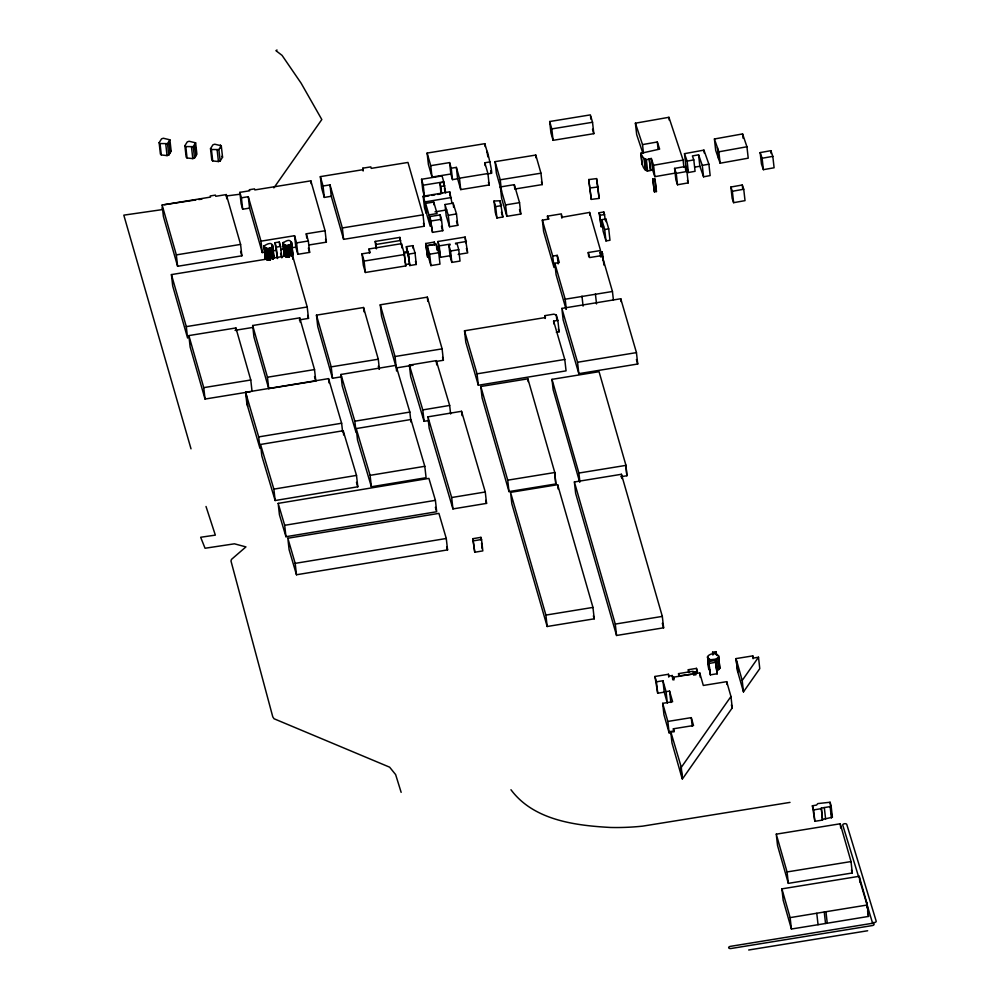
<?xml version="1.0" encoding="UTF-8"?>
<svg xmlns="http://www.w3.org/2000/svg" width="1000" height="1000" viewBox="0 0 1000 1000"><rect width="100%" height="100%" fill="white"/><g stroke="black" fill="none" stroke-linecap="round" stroke-linejoin="round"><path stroke-width="1.5" d="M162.425 207.712L162.25 209.613L123.812 215.15L191.012 448.837M710.25 670.675L708.737 668.988L707.575 656.562C709.837 653.275 715.987 652.5 718.55 655.763L719.85 668.35L717.588 670.475L716.3 659.062L718.575 656.938L718.55 655.763M708.737 668.988L707.575 656.562M822.513 820.075L821.325 808.05L830.138 806.625L831.112 805.812L830.088 802.25L817.8 803.587L816.5 805.088L812.4 805.763L814.862 821.312L822.513 820.075L821.325 808.05M263.938 246.075C272.3 255.75 277.312 236.975 263.938 246.075L265.275 258.4L266.475 259.488M292.337 255.487L292.475 253.137M282.8 243.188C291.737 252.862 295.338 233.55 282.8 243.188L284.237 255.575L285.375 256.488L283.988 245.025M292.95 254.575L291.588 242.25M272.312 247.013L273.512 258.5L274.15 257.238L273.512 256.062M274.025 257.838L272.675 245.175M168.787 155.037L167.512 143.625L169.887 139.812L163.363 138.25L161.562 138.825L159.137 142.675L160.413 154.075L161.325 154.95L167.05 155.6L168.787 155.037L171.175 151.213L169.887 139.812M194.525 158.05L193.238 146.65L195.625 142.825L189.1 141.275L187.3 141.85L184.875 145.7L186.15 157.1L187.05 157.975L192.787 158.613L194.525 158.05L196.9 154.238L195.625 142.825M220.175 160.987L218.888 149.588L221.275 145.775L214.75 144.213L212.95 144.787L210.512 148.637L211.8 160.037L212.7 160.912L218.438 161.55L220.175 160.987L222.55 157.175L221.275 145.775M265.5 256.962L265.275 258.4M282.925 242.85L284.475 255.875M273.875 187.887L321.812 119.537L301.1 83.162L282.062 55.375L275.912 50.65L277.013 50M555.825 483.95L554.725 472.3L527.875 378.825L480.812 386.488L482.088 397.887L509 491.587L555.825 483.95L554.725 472.3M620.837 476.737L626.888 475.75L625.9 465.163L599.05 371.688L551.987 379.35L553.15 389.688L579.625 481.9M626.888 475.75L625.9 465.163M678.55 673.625L679.188 675.85L691.775 674.2L673.562 677.163L673.962 678.55L673.25 679L672.262 675.525L668.95 676.062L668.438 674.275L654.925 676.475L656.438 681.812L662.95 680.763L666.062 691.663L669.562 691.1L672.613 701.725L662.675 703.337L667.85 721.438L691.263 717.638L693.525 725.525L673.388 728.787L674.112 730.962L670.7 731.513L671.975 742.913L682.188 778.787L681.312 767.325L730.962 696.5L726.712 681.663L703.312 685.462L699.725 672.9L692.887 674.013L693.688 673.5L693.05 671.263L678.55 673.625L678.863 676.475M758.5 657.225L759.775 668.625L743.475 691.875L742.2 680.462L758.5 657.225L753.388 658.075L752.788 655.888L736.012 658.6L737.712 671.812L736.012 658.6M682.588 778.725L732.237 707.9L730.962 696.5M708.863 667.962L709.562 666.975M264.163 245.637L265.738 259M284.5 253.837L284.237 255.575M273.675 258.337L272.15 244.587M292.638 255.162L291.125 241.675M822.6 819.463L832.387 817.225L831.112 805.812M164.438 204.65L195.75 199.938M716.3 659.062L710.45 659.762L707.463 657.575M184.875 145.7L185.775 146.562L193.238 146.65M159.137 142.675L160.037 143.55L167.512 143.625M210.512 148.637L211.425 149.5L218.888 149.588M487.912 156.95C484.288 137.487 493.438 175.162 491.4 173.275L487.425 173.962M675.512 173.038L654.837 176.663L653.562 165.263L651.312 158.488L649.25 158.85L650.6 170.487C641.325 173.45 641.475 158.763 640.925 153.3L659.638 149.125L657.312 141.988L642.513 144.588L635.4 123.188L668.925 117.3L683.088 160.087L683.888 167.213M642.2 164.713L641.112 153.262M684.488 153.663L703.925 150.125L708.888 164.188L710.163 175.588L703.562 176.8L699.862 166.225L698.575 154.825L692.4 155.938L693.8 159.9L695.075 171.3L688.4 172.512L685.763 165.062L684.488 153.663L687.125 161.112L688.4 172.512M687.125 161.112L693.8 159.9M694.912 167.125L699.862 166.225M698.575 154.825L702.275 165.387L708.888 164.188M714.412 138.988L742.575 133.925L746.938 146.762L748.225 158.175L720.138 163.212L715.688 150.4L714.412 138.988L718.85 151.812L720.138 163.212M600.575 256.613L600.1 252.338L602.112 251.975L604 265.163M600.1 252.338L600.712 254.112L602.725 253.75M718.85 151.812L746.938 146.762M760.163 152.587L770.863 150.675L772.812 156.363L774.1 167.775L763.388 169.662L761.45 164L760.163 152.587L762.113 158.262L763.388 169.662M730.888 187.025L742.288 184.988L743.737 189.237L745.025 200.637L733.625 202.675L732.163 198.425L730.888 187.025L732.35 191.275L733.625 202.675M732.35 191.275L743.737 189.237M762.113 158.262L772.812 156.363M653.562 165.263L683.088 160.087M674.575 168.375L685.275 166.488L686.925 171.488L688.2 182.887L677.513 184.762L675.863 179.775L674.575 168.375L676.237 173.363L677.513 184.762M676.237 173.363L686.925 171.488M649.25 158.85L650.525 170.263L652.6 169.9L654.837 176.663M500.163 200.763L494.025 201.025L495.3 212.438L496.925 217.987L502.863 217.013L500.163 200.763L500.637 205.05M485.138 165.637L484.812 162.787L490.112 161.875M444.963 204.525L453.15 203.137L456.488 213.938L457.762 225.338L449.562 226.725L446.238 215.925L444.963 204.525L448.275 215.325L449.562 226.725M448.275 215.325L456.488 213.938M604.55 214.513L603.812 212L599.113 212.763L599.862 215.3L604.55 214.513L605.188 220.212M599.113 212.763L601.138 226.7L603.488 226.312M693.675 675.188L693.363 672.337L697.438 671.663L696.475 668.375L688.35 669.712L688.662 672.562M867.663 930.75L748.688 950M423.188 196.225L424.888 201.925L426.175 213.325L424.462 207.625L423.188 196.225L449.688 191.812L452.025 203.212M424.888 201.925L451.388 197.512M435 211.863L446.775 209.9M428.55 420.575L424.075 421.312L410.662 376.512L409.387 365.112L436.262 360.637L449.663 405.438L450.625 414M409.387 365.112L422.788 409.913L449.663 405.438M260.538 444.462L343.175 430.737L356.512 475.4L357.788 486.8L275.15 500.525L261.812 455.875L260.538 444.462L273.863 489.125L275.15 500.525M273.863 489.125L356.512 475.4M708.538 661.587L715.362 660.45L715.913 662.3L717.188 673.713L710.362 674.85L708.538 661.587L710.362 674.85M709.087 663.438L715.913 662.3M162.113 205.05L210.512 197.087L210.188 195.963L215.438 195.113L215.775 196.287L226.287 194.575L240.588 244.412L241.863 255.812L177.613 266.288L163.388 216.45L162.113 205.05L176.337 254.887L177.613 266.288M429.938 216.575L440.175 214.887L441.463 219.288L442.75 230.7L432.512 232.375L429.938 216.575L432.512 232.375M494.025 201.025L495.637 206.588L501.587 205.613M500.35 186.95L505.575 204.938L519.538 202.638L520.812 214.05L506.863 216.337L501.625 198.35L500.35 186.95L514.3 184.662L519.538 202.638M431.225 220.975L441.463 219.288M547.775 219.013L547.45 216.163L561.4 213.875L561.675 217.3L589.612 212.425L600.562 250.525L588.25 252.525L588.737 256.8M542.35 220.15L552.725 256.1L554.012 267.512L543.625 231.562L542.35 220.15L548.962 219.062L547.45 216.163M426.337 245.712L434.925 244.3L434.3 242.1L425.688 243.5L427.612 257.113L425.688 243.5M408.387 257.25L407.75 251.55L403.888 252.188L401.45 243.663L369.075 248.938L369.55 253.212M408.038 252.537L408.488 254.137L415.037 253.062L416.325 264.462L409.762 265.55L408.038 252.537L404.162 253.15L405.275 263.137M552.725 256.1L557.238 255.362L557.45 256.087L559.312 262.538L554.812 263.275L565.188 299.212L612.45 291.488L613.413 300.05M545.212 318.488L544.888 315.637L553.875 314.163L556.25 314.913L557.85 320.387L559.125 331.8L556.3 332.262M553.925 323.938L553.612 321.087L557.85 320.387M340.938 374.462L354.837 421.2L356.112 432.6L342.212 385.875L340.938 374.462L395.95 365.35L409.85 412.075L410.962 422.062M245.588 392.287L258.688 436.9L259.962 448.312L246.863 403.7L245.588 392.287L328.537 378.625L341.637 423.237L342.6 431.788M258.688 436.9L341.637 423.237M354.837 421.2L409.85 412.075M356.225 428.575L410.938 419.513L424.8 466.3L426.087 477.7L371.375 486.763L357.512 439.975L356.225 428.575L370.1 475.35L371.375 486.763M427.912 416.85L461.538 411.3L485.275 491.987L486.55 503.387L452.938 508.925L429.188 428.25L427.912 416.85L451.662 497.525L452.938 508.925M370.1 475.35L424.8 466.3M278.163 503.375L428.913 478.4L435.412 500.337L436.688 511.737L285.963 536.712L279.438 514.788L278.163 503.375L284.688 525.312L285.963 536.712M284.688 525.312L435.412 500.337M451.662 497.525L485.275 491.987M287.825 538.237L438.913 513.375L446.275 538.488L447.562 549.9L296.475 574.763L289.1 549.637L287.825 538.237L295.188 563.362L296.475 574.763M295.188 563.362L446.275 538.488M472.85 538.688L480.913 537.35L481.55 539.5L482.825 550.9L474.775 552.238L472.85 538.688L474.775 552.238M473.5 540.837L481.55 539.5M549.675 121.525L590.363 114.887L592.537 122.275L593.812 133.675L553.088 140.325L550.95 132.938L549.675 121.525L551.8 128.912L553.088 140.325M551.8 128.912L592.537 122.275M484.812 162.787L487.925 173.55L489.2 184.963L460.737 189.6L457.638 178.787L452.512 179.625L450.85 174L432.013 177.062L428.4 164.475L427.125 153.075L484.812 143.675L487.438 152.675M362.837 168.175L370.812 166.875L371.238 168.375L407.975 162.438L423.013 214.825L424.3 226.238L343.612 239.35L331.275 196.287L330 184.875L323.038 186.012L320.35 176.625L363.25 169.638L362.837 168.175L363.15 171.025M427.125 153.075L430.737 165.662L449.575 162.6L451.225 168.212L452.512 179.625M320.35 176.625L321.625 188.025L324.312 197.413L331.275 196.287M451.225 168.212L456.362 167.387L459.462 178.188L487.925 173.55M443.738 181.863L442.062 175.938L421.562 179.262L423.237 185.188L443.738 181.863L444.225 186.137M421.562 179.262L422.85 190.662L424.525 196.6L428.913 195.888M431.838 195.4L434.775 194.925M437.7 194.45L440.625 193.975M425.613 203.375L433.75 202.062L437.062 213.562L428.938 214.887L425.613 203.375L426.887 214.788L430.225 226.3L428.938 214.887M176.337 254.887L240.588 244.412M330 184.875L342.337 227.95L423.013 214.825M376.025 248.55L375.225 241.412L399.875 237.4L401.163 244.713M375.225 241.412L376.025 244.462L400.675 240.438M407 252.387L406.362 246.688L412.863 245.637L415.037 253.062M451.25 255.538L440.475 257.288L437.962 241.5L465.138 237.075L467.7 252.9L458.162 254.425M427.212 245.763L436.287 244.288L438.713 252.725L439.988 264.125L430.925 265.6L428.5 257.175L427.212 245.763L429.637 254.2L430.925 265.6M601.812 219.65L605.85 218.988L608.713 228.863L609.987 240.263L605.975 240.925L603.1 231.05L601.812 219.65L604.688 229.513L605.975 240.925M429.637 254.2L438.713 252.725M604.688 229.513L608.713 228.863M250.538 391.65L205.037 399.05L190.138 347L188.863 335.588L235.888 327.95L250.775 380L252.05 391.413M252.65 325.513L299.725 317.863L314.525 369.575L315.8 380.988L268.738 388.625L253.938 336.925L252.65 325.513L267.45 377.225L268.738 388.625M561.862 308.4L620.75 298.75L636.45 352.612L637.725 364.012L578.825 373.663L563.138 319.812L561.862 308.4L577.55 362.262L578.825 373.663M553.612 321.087L564.775 359.45L566.062 370.863L478.338 385.25L465.788 342.188L464.513 330.788L545.438 317.512L544.888 315.637M267.45 377.225L314.525 369.575M188.863 335.588L203.75 387.638L250.775 380M464.513 330.788L477.05 373.837L564.775 359.45M577.55 362.262L636.45 352.612M480.812 386.488L507.725 480.175L554.55 472.55M551.987 379.35L578.9 473.05L625.725 465.412M510.55 492.362L557.625 484.688L592.962 607.413L594.237 618.825L547.175 626.5L511.838 503.762L510.55 492.362L545.9 615.087L547.175 626.5M574.375 481.962L621.425 474.288L662.325 616.4L663.612 627.812L616.562 635.475L575.65 493.363L574.375 481.962L615.275 624.075L616.562 635.475M545.9 615.087L592.962 607.413M615.275 624.075L662.325 616.4M790.013 802.387L642.675 826.137A140.113 75.9 -6.4 0 1 610.638 827.475C575.4 825.55 533.65 820.325 510.962 789.737M812.4 805.763L813.587 809.912L821.237 808.662M827.25 923.213L868.512 916.425L867.225 905.013L825.95 911.725L827.25 923.213L791.413 929.025L783.188 900.275L781.9 888.863L859.225 876.3L866.6 902.212L867.087 907.938M781.9 888.863L790.125 917.625L825.95 911.725M309 244.975L326.375 242.162L325.087 230.75L310.837 180.837L254.85 189.925L254.55 188.888L249.325 189.725L249.638 190.775L239.85 192.362L241.137 203.775L242.688 209.225L249.562 208.113L262.262 252.562L265.312 252.075M239.85 192.362L241.412 197.825L248.287 196.7L260.988 241.163L262.262 252.562M495.075 161.65L500.238 179.788L501.525 191.188L496.362 173.062L495.075 161.65L535.775 155.062L540.962 173.188L542.238 184.587L515.1 188.988M440.938 192.85L439.825 182.875L443.837 182.225L445.662 192.938M439.825 182.875L440.825 186.462L444.862 185.812M500.238 179.788L540.962 173.188M260.988 241.163L294.538 235.712L296.575 242.887L297.863 254.3L309.613 252.387L308.337 240.987L306.275 233.8L325.087 230.75M296.575 242.887L308.337 240.987M280.55 246.438L279.312 242.013L275 242.7L276.238 247.138L280.55 246.438L281.837 257.85L280.587 253.425M272.938 250.837L275.988 250.338M280.562 249.587L283.612 249.1M291.238 247.862L295.812 247.113L297.863 254.3M171.425 274.587L186.3 326.625L187.587 338.038L172.7 285.988L171.425 274.587L292.35 254.95L307.213 306.988L308.5 318.4L299.312 319.887M404.162 253.15L405.825 265.912L365.375 272.488L363.3 265.238L362.025 253.837L370.112 252.525L369.075 248.938M437.962 241.5L439.2 245.875L449.975 244.137L450.225 244.875L448.85 245.087L450.125 256.5L451.838 262.4L460.025 261.075L458.75 249.675L457.075 243.762L455.7 244L455.513 243.238L466.425 241.488M362.025 253.837L364.1 261.075L404.55 254.513M448.85 245.087L450.55 251L458.75 249.675M186.3 326.625L307.213 306.988M341.6 376.788L332.488 378.275L317.75 326.55L316.462 315.15L363.537 307.512L378.288 359.225L379.4 369.212M395.475 364.963L381.538 316.2L380.262 304.8L427.325 297.15L442.113 348.862L443.387 360.275L435.8 361.5M235.025 330.325L253.4 327.35M316.462 315.15L331.213 366.863L378.288 359.225M380.262 304.8L395.037 356.512L442.113 348.862M396.325 367.912L413.025 365.2M654.925 676.475L657.712 693.213L664.237 692.163L667.35 703.075L666.062 691.663M662.675 703.337L663.95 714.75L669.125 732.85L672.05 732.375M670.7 731.513L681.312 767.325M776.263 834.163L840.225 823.775L851.025 861.562L852.3 872.975L788.337 883.363L777.55 845.575L776.263 834.163L787.062 871.95L788.337 883.363M787.062 871.95L851.025 861.562M652.775 179.2L654.788 178.888L655.138 180.138L656.425 191.55L654.412 191.863L652.775 179.2L654.412 191.863M653.125 180.463L655.138 180.138M716.287 652.562L712.837 653.112L712.588 652.2L716.05 651.663L716.612 655.413M736.562 660.387L742.2 680.462M409.312 263.938L405.438 264.562L405.825 265.912M866.6 902.212L867.225 905.013M640.925 153.3C642.275 156.975 644.812 161.125 649.325 159.088M198.787 199.537L201.825 199.15M226.125 196.012L239.788 194.25M588.725 179.575L596.562 178.6L597.85 187L599.125 198.4L591.287 199.387L588.725 179.575L591.287 199.387M590.013 187.975L597.85 187M221.725 156.363L222.55 157.175M170.338 150.412L171.175 151.213M642.85 153.15L636.675 134.6L635.4 123.188M687.375 180.387L688.2 182.887M206.012 506.475L215.338 535.125L200.662 537.263L205.05 548.25L234.425 543.812L245.925 546.9L231.5 559.375L230.975 560.988L272.775 716.838L274.037 718.75L389.625 767.175L395.637 774.587L401.15 792.35M688.35 669.712L689.025 671.925M456.512 221.287L457.762 225.338M858.775 877.288L842.763 825.138A2.05 1.113 -6.4 0 1 844.438 823.725A2.05 1.113 -6.4 0 1 846.787 824.463L876.188 921.162A2.05 1.113 -6.4 0 1 874.425 922.55A2.05 1.113 -6.4 0 1 872.15 921.762L859.688 880.263M356.463 482.337L357.788 486.8M717.188 673.713L715.362 660.45M435.387 507.35L436.25 510.275M592.513 129.25L593.812 133.675M501.438 212.175L502.863 217.013M441.45 226.3L442.75 230.7M415.45 261.488L416.325 264.462M485.675 500.4L486.55 503.387M446.688 546.938L447.562 549.9M636.413 359.525L637.725 364.012M558.325 329.05L559.125 331.8M519.5 209.55L520.812 214.05M466.413 248.475L467.275 251.425M612.45 291.488L602.062 255.538L589.675 257.55L588.25 252.525M662.312 623.325L663.612 627.812M566.025 309.125L556.087 274.675L554.812 263.275M488.425 182.262L489.2 184.963M593.375 615.825L594.237 618.825M831.363 813.65L832.387 817.225M737.712 671.812L743.475 691.875M731.388 704.938L732.237 707.9M541.438 181.8L542.238 184.587M423.438 223.238L424.3 226.238M308.375 248.075L309.613 252.387M314.538 376.55L315.8 380.988M240.6 251.425L241.863 255.812M851.475 870.062L852.3 872.975M442.55 357.312L443.387 360.275M406.362 246.688L407.75 251.55M378.3 366.2L379.137 369.162M325.538 239.225L326.375 242.162M307.65 315.425L308.5 318.4M490.65 170.65L491.4 173.275M868.512 916.425L867.562 910.763M656.425 191.55L654.788 178.888M599.125 198.4L596.562 178.6M859.225 876.3L859.875 882M770.863 150.675L771.175 153.525M840.225 823.775L840.713 828.062M830.088 802.25L830.888 809.375M830.138 806.625L831.413 818.025M824.325 807.562L825.612 818.962M742.575 133.925L743.062 138.2M813.587 809.912L814.862 821.312M824.262 912.075L825.537 923.475M742.288 184.988L742.763 189.262M816.775 913.3L818.05 924.7M717.4 147.613L718.675 159.012M703.925 150.125L704.25 152.975M790.125 917.625L791.413 929.025M702.275 165.387L703.562 176.8M752.788 655.888L753.112 658.737M685.275 166.488L685.75 170.763M668.925 117.3L669.25 120.15M726.712 681.663L727.038 684.513M718.575 656.938L719.85 668.35M718.525 661.875L718.838 664.725M717.788 658.1L719.062 669.5M716.05 651.663L716.375 654.513M657.312 141.988L658.112 149.113M715.775 662.325L717.05 673.725M712.588 652.2L712.9 655.062M708.975 659.275L709.45 663.55M707.938 658.512L709.225 669.925M651.312 158.488L652.6 169.9M646.338 159.475L647.613 170.888M645.4 159.325L646.675 170.725M644.6 159.037L645.875 170.438M642.513 144.588L643.475 153.15M644 158.625L645.275 170.025M699.725 672.9L700.212 677.175M696.475 668.375L696.95 672.663M695.562 671.975L695.888 674.825M694.55 672.138L694.862 675M691.263 717.638L692.225 726.188M673.562 677.163L673.888 680.013M672.262 675.525L672.738 679.8M680.913 767.387L682.188 778.787M668.438 674.275L668.75 677.125M669.562 691.1L670.85 702.5M673.388 728.787L673.85 732.125M620.75 298.75L621.075 301.6M667.85 721.438L669.125 732.85M662.95 680.763L664.237 692.163M605.85 218.988L606.175 221.838M603.812 212L604.125 214.85M656.438 681.812L657.712 693.213M590.525 116.312L590.85 119.162M599.862 215.3L601.138 226.7M602.112 251.975L603.062 260.525M600.712 254.112L601.038 256.962M621.425 474.288L621.9 478.562M589.612 212.425L589.925 215.287M595.413 293.95L596.525 303.925M581.962 296.137L583.088 306.125M561.562 215.3L561.875 218.15M565.188 299.212L566.3 309.2M557.238 255.362L558.2 263.913M578.9 473.05L579.888 481.912M556.25 314.913L556.725 319.188M535.775 155.062L536.087 157.912M557.625 484.688L558.1 488.963M514.3 184.662L514.775 188.938M527.875 378.825L528.2 381.675M505.575 204.938L506.863 216.337M495.637 206.588L496.925 217.987M484.812 143.675L485.125 146.537M507.725 480.175L509 491.587M459.462 178.188L460.737 189.6M465.138 237.075L465.775 242.775M456.362 167.387L457.638 178.787M477.05 373.837L478.338 385.25M449.575 162.6L450.85 174M453.15 203.137L453.638 207.425M449.688 191.812L450.163 196.088M444.475 187.925L444.963 192.2M450.55 251L451.838 262.4M480.913 537.35L481.225 540.2M481.55 543.05L482.188 548.75M440.825 186.462L441.625 193.588M440.175 214.887L440.812 220.588M461.538 411.3L462.013 415.588M430.737 165.662L432.013 177.062M439.2 245.875L440.475 257.288M433.75 202.062L434.062 204.913M436.287 244.288L436.925 249.988M434.3 242.1L434.625 244.95M423.237 185.188L424.525 196.6M436.262 360.637L436.75 364.925M427.325 297.15L427.812 301.438M412.863 245.637L413.175 248.487M408.488 254.137L409.762 265.55M422.788 409.913L424.075 421.312M401.45 243.663L401.938 247.938M399.875 237.4L400.2 240.25M395.037 356.512L396.587 371.05M376.025 244.462L376.5 248.738M364.1 261.075L365.375 272.488M363.537 307.512L364.012 311.788M342.337 227.95L343.612 239.35M323.038 186.012L324.312 197.413M343.175 430.737L343.663 435.012M310.837 180.837L311.163 183.688M331.213 366.863L332.488 378.275M328.537 378.625L329.012 382.9M306.275 233.8L306.762 238.088M294.538 235.712L295.812 247.113M291.45 242.025L292.8 254.913M299.725 317.863L300.2 322.15M291.288 243.837L292.425 255.4M291.062 244.088L292.262 255.562M292.512 256.375L292.825 259.225M290.887 244.237L292.075 255.712M290.7 244.387L291.875 255.863M290.487 244.525L291.663 256M290.262 244.662L291.55 256.062M290.15 244.725L291.312 256.2M289.913 244.85L290.9 254.887M289.65 244.963L290.775 254.95M289.525 245.025L290.5 255.05M289.25 245.125L290.375 255.1M289.113 245.162L290.087 255.2M289.95 255.238L288.825 245.25L289.8 255.275M288.525 245.338L289.5 255.35M288.238 245.4L289.513 256.8M288.087 245.425L289.363 256.837M287.925 245.45L289.05 256.887M287.625 245.5L288.9 256.9M287.462 245.512L288.738 256.925M287.162 245.55L288.587 256.938M287 245.55L288.275 256.962M286.688 245.562L288.125 256.962M286.537 245.562L287.812 256.962M286.388 245.562L287.675 256.962M286.087 245.55L287.512 256.962M285.938 245.538L287.225 256.938M285.65 245.5L287.062 256.925M285.5 245.487L286.775 256.887M286.637 256.863L285.212 245.438L286.363 256.812M284.812 245.338L286.225 256.775M284.562 245.263L285.963 256.7M284.438 245.225L285.725 256.625M284.2 245.125L285.6 256.575M283.688 244.862L285.163 256.388M283.225 242.425L284.862 256.2M283.163 242.512L284.7 256.075M279.312 242.013L279.788 246.287M276.238 247.138L277.525 258.538L275 242.7M272.45 244.862L273.875 258.087M272.15 247.162L273.337 258.65M271.962 247.325L273.15 258.8M271.762 247.463L272.938 258.938M271.55 247.613L272.712 259.075M272.6 259.15L271.312 247.738L272.475 259.212M270.938 247.925L272.062 257.9M270.812 247.987L271.8 258.012M271.663 258.075L270.538 248.088L271.388 258.163M270.113 248.238L271.238 258.212M269.975 248.275L270.938 258.288M269.675 248.35L270.788 258.325M269.525 248.388L270.65 258.363M269.363 248.412L270.5 259.85M269.062 248.475L270.338 259.875M268.9 248.5L270.188 259.9M268.6 248.538L270.038 259.925M268.438 248.55L269.713 259.95M268.288 248.562L269.562 259.962M267.975 248.575L269.413 259.975M267.812 248.575L269.1 259.975M267.663 248.575L268.95 259.988M267.362 248.562L268.8 259.975M267.213 248.562L268.488 259.962M266.913 248.525L268.337 259.95M266.762 248.512L267.613 259.85M266.062 248.375L267.475 259.812M265.925 248.337L267.213 259.75M265.663 248.263L267.075 259.713M265.438 248.175L266.825 259.625M265.2 248.075L266.588 259.538M264.988 247.975L266.363 259.425M264.8 247.85L266.163 259.312M264.525 247.662L265.975 259.2M264.062 245.812L265.525 258.788M248.287 196.7L249.562 208.113M241.412 197.825L242.688 209.225M226.287 194.575L226.775 198.85M220.438 144.963L220.763 147.812M246.375 394.963L247.65 406.362M217.162 150.15L218.438 161.55M235.888 327.95L236.2 330.8M211.425 149.5L212.7 160.912M195.438 147.725L195.912 152M194.625 144.425L195.912 155.825M191.513 147.213L192.787 158.613M185.775 146.562L187.05 157.975M203.75 387.638L205.037 399.05M169.537 143.275L169.862 146.125M168.863 141.463L170.138 152.863M165.775 144.188L167.05 155.6M160.037 143.55L161.325 154.95M871.737 923.4L730.387 946.363A2.05 1.113 -6.4 0 0 728.688 947.763A2.05 1.113 -6.4 0 0 731.012 948.512L872.362 925.562A2.05 1.113 -6.4 0 0 874.062 924.15A2.05 1.113 -6.4 0 0 871.737 923.4"/></g></svg>
